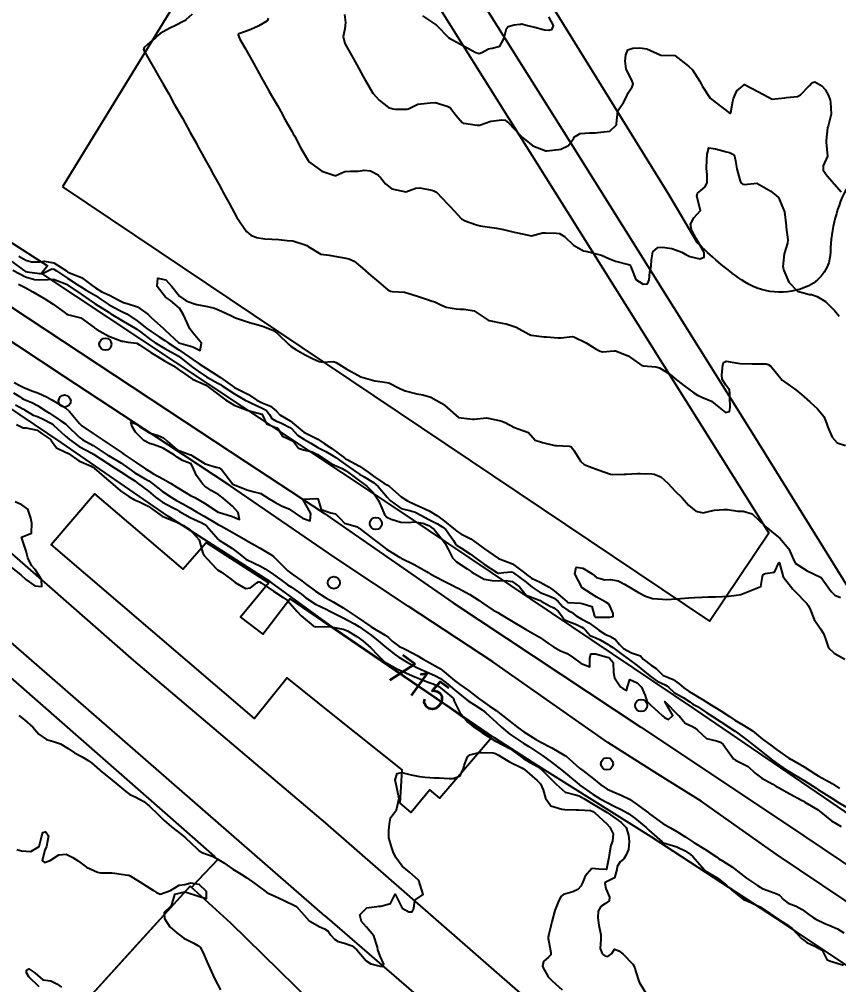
# Model space of a CAD drawing. Header units: metres. Extents: x 286371 to 293043, y 7462578 to 7466404.
# Drawn here: x 290338.4 to 290455.2, y 7463585.7 to 7463723.2 of the extents above; entities that cross this region are included whole.
import ezdxf
from ezdxf.enums import TextEntityAlignment as Align

# ---------------------------------------------------------------- set-up
doc = ezdxf.new("R2010")
doc.units = ezdxf.units.M
doc.header["$MEASUREMENT"] = 0
for name, color, linetype in [('Cemitério', 206, 'Continuous'), ('Cotas', 45, 'Continuous'), ('Curvas de Nivel 1m', 11, 'Continuous'), ('Curvas de Nivel 5m', 15, 'Continuous'), ('Divisas', 45, 'Continuous'), ('Edificações', 30, 'Continuous'), ('Linha Férrea', 20, 'Continuous'), ('Postes', 20, 'Continuous'), ('Vias primárias', 230, 'Continuous')]:
    doc.layers.add(name, color=color, linetype=linetype)
doc.styles.add('Style-STANDARD', font='STANDARD.shx')

msp = doc.modelspace()

# ---------------------------------------------------------------- linework, layer by layer
at = {"layer": 'Cemitério'}
msp.add_lwpolyline([(290252.66, 7463600.96), (290274.14, 7463624.13), (290287.31, 7463638.32), (290302.62, 7463654.84), (290307.3, 7463654.81), (290320.89, 7463643.68), (290361.84, 7463607.8), (290366.22, 7463603.97), (290366.71, 7463603.53), (290363.87, 7463600.55), (290362.96, 7463599.54), (290362.75, 7463599.73), (290354.17, 7463590.28), (290341.47, 7463576.29)], dxfattribs=at)
at = {"layer": 'Curvas de Nivel 1m', "flags": 128}
for points, elevation in [([(290363.04, 7463723.91), (290362.17, 7463723.09), (290361.98, 7463722.97), (290361.86, 7463722.92), (290360.66, 7463722.3), (290359.85, 7463721.89), (290359.34, 7463721.64), (290358.5, 7463721.14), (290358.13, 7463720.84), (290357.82, 7463720.54), (290357.07, 7463719.91), (290356.21, 7463719.18), (290356.14, 7463718.84), (290357.06, 7463717.17), (290357.76, 7463715.92), (290358.2, 7463715.15), (290358.92, 7463713.94), (290359.39, 7463713.13), (290359.71, 7463712.55), (290360.49, 7463711.11), (290361.65, 7463709.09), (290362.77, 7463707.08), (290363.6, 7463705.57), (290363.88, 7463705.06), (290364.26, 7463704.38), (290364.99, 7463703.04), (290365.55, 7463702.03), (290366.11, 7463701.03), (290366.83, 7463699.69), (290367.21, 7463699.01), (290367.49, 7463698.5), (290368.32, 7463696.99), (290369.43, 7463694.97), (290370.78, 7463692.95), (290371.4, 7463692.44), (290372.2, 7463692.12), (290373.39, 7463691.91), (290374.39, 7463691.89), (290375.39, 7463691.81), (290376.56, 7463691.69), (290377.39, 7463691.63), (290379.13, 7463691.08), (290379.38, 7463690.95), (290379.57, 7463690.82), (290381.36, 7463689.75), (290382.56, 7463689.58), (290383.35, 7463689.45), (290384.93, 7463689.16), (290385.35, 7463689.09), (290386.15, 7463688.72), (290387.33, 7463687.74), (290388.51, 7463686.69), (290389.3, 7463686.02), (290390.94, 7463684.65), (290391.28, 7463684.46), (290391.52, 7463684.4), (290393.28, 7463684.31), (290393.65, 7463684.24), (290395.27, 7463683.71), (290396.56, 7463683.26), (290397.25, 7463683.05), (290397.63, 7463682.93), (290398.46, 7463682.54), (290399.24, 7463682.21), (290400.68, 7463681.94), (290401.24, 7463681.89), (290401.82, 7463681.89), (290403.23, 7463681.68), (290405.07, 7463680.43), (290405.21, 7463680.32), (290405.36, 7463680.28), (290407.21, 7463679.91), (290407.79, 7463679.8), (290409.2, 7463679.36), (290410.99, 7463678.34), (290411.18, 7463678.23), (290411.33, 7463678.19), (290413.18, 7463677.97), (290413.52, 7463677.95), (290415.18, 7463677.84), (290415.61, 7463677.84), (290417.18, 7463678.01), (290417.44, 7463677.98), (290419.17, 7463677.13), (290420.61, 7463676.19), (290421.15, 7463675.91), (290421.49, 7463675.84), (290423.15, 7463675.95), (290423.36, 7463675.95), (290425.14, 7463675.27), (290426.78, 7463674.1), (290427.12, 7463673.9), (290427.36, 7463673.85), (290429.12, 7463673.7), (290429.63, 7463673.55), (290431.1, 7463672.65), (290431.82, 7463672.02), (290433.07, 7463671.02), (290434.53, 7463669.98), (290435.05, 7463669.64), (290435.65, 7463669.36), (290437.04, 7463668.78), (290438.09, 7463667.93), (290439.01, 7463667.17), (290439.59, 7463667.33), (290439.69, 7463667.9), (290439.64, 7463669.31), (290439.66, 7463669.91), (290439.6, 7463670.44), (290439.07, 7463671.06), (290438.57, 7463671.92), (290438.49, 7463672.53), (290438.64, 7463673.92), (290438.75, 7463674.29), (290439.13, 7463674.5), (290440.8, 7463674.2), (290441.12, 7463674.16), (290442.84, 7463674.12), (290443.12, 7463674.11), (290444.81, 7463674.12), (290445.12, 7463674.04), (290445.47, 7463673.81), (290447.08, 7463671.78), (290449.06, 7463670.42), (290449.86, 7463669.74), (290451.04, 7463668.7), (290452.13, 7463667.71), (290453.01, 7463666.61), (290453.4, 7463665.69), (290453.59, 7463665.08), (290454.23, 7463663.68), (290454.95, 7463662.89), (290456.12, 7463662.47)], 707), ([(290373.87, 7463723.32), (290373.78, 7463723), (290373.7, 7463722.92), (290372.54, 7463722.25), (290371.85, 7463721.92), (290371.16, 7463721.63), (290369.84, 7463721.13), (290369.72, 7463721.09), (290369.62, 7463720.98), (290369.82, 7463720.37), (290370.63, 7463718.96), (290371.77, 7463716.94), (290372.89, 7463714.93), (290373.72, 7463713.43), (290374.02, 7463712.91), (290374.51, 7463712.1), (290375.2, 7463710.89), (290375.67, 7463710.03), (290376.3, 7463708.87), (290377.23, 7463707.26), (290377.46, 7463706.86), (290377.62, 7463706.57), (290378.54, 7463704.84), (290379.56, 7463703.09), (290379.78, 7463702.82), (290381.54, 7463701.57), (290383.37, 7463700.92), (290383.53, 7463700.95), (290384.79, 7463701.49), (290385.54, 7463701.54), (290386.7, 7463701.55), (290387.54, 7463701.69), (290388.45, 7463701.6), (290389.53, 7463701.01), (290389.71, 7463700.86), (290389.89, 7463700.67), (290390.61, 7463699.75), (290391.5, 7463699.02), (290393.49, 7463698.6), (290394.93, 7463699.15), (290395.5, 7463699.16), (290397.21, 7463698.83), (290397.5, 7463698.77), (290397.85, 7463698.54), (290399.47, 7463696.87), (290399.81, 7463696.51), (290401.44, 7463694.78), (290401.94, 7463694.48), (290403.43, 7463693.98), (290404.08, 7463693.79), (290405.42, 7463693.56), (290406.38, 7463693.45), (290407.42, 7463693.23), (290408.9, 7463692.88), (290409.41, 7463692.78), (290411.39, 7463692.33), (290412.97, 7463692.75), (290413.4, 7463692.76), (290414.94, 7463692.74), (290415.4, 7463692.68), (290416.07, 7463692.26), (290417.38, 7463691), (290418.82, 7463690.22), (290419.36, 7463690.09), (290419.51, 7463690.06), (290421.36, 7463689.58), (290422.39, 7463689.13), (290423.34, 7463688.72), (290425.2, 7463688.26), (290425.34, 7463688.23), (290425.47, 7463688.12), (290425.52, 7463687.93), (290426.24, 7463686.11), (290427.29, 7463685.47), (290427.89, 7463685.5), (290428.15, 7463686.08), (290428.24, 7463687.16), (290428.43, 7463688.08), (290428.5, 7463688.92), (290428.69, 7463690.07), (290429.37, 7463690.69), (290430.05, 7463690.73), (290431.37, 7463690.52), (290432.8, 7463690), (290433.36, 7463689.68), (290433.96, 7463689.38), (290435.35, 7463689.08), (290436, 7463689.31), (290435.97, 7463689.96), (290435.38, 7463691.07), (290434.86, 7463691.97), (290434.2, 7463693.19), (290434.03, 7463693.99), (290434.5, 7463694.91), (290435.45, 7463695.96), (290434.96, 7463697.97), (290435.05, 7463698.41), (290435.5, 7463698.8), (290436.13, 7463699.33), (290436.42, 7463699.95), (290436.43, 7463701.05), (290436.32, 7463701.95), (290436.37, 7463703.15), (290436.41, 7463703.95), (290436.66, 7463704.88), (290437.59, 7463704.72), (290439.18, 7463704.32), (290439.58, 7463704.23), (290440.24, 7463703.89), (290440.43, 7463703.02), (290440.65, 7463701.89), (290441.09, 7463700.31), (290441.21, 7463699.88), (290441.51, 7463699.69), (290441.72, 7463699.66), (290443.51, 7463699.84), (290445.5, 7463698.7), (290446.57, 7463697.8), (290447.45, 7463695.78), (290447.66, 7463693.78), (290447.69, 7463693.52), (290447.9, 7463691.78), (290447.88, 7463691.28), (290447.36, 7463689.78), (290447.21, 7463687.91), (290447.22, 7463687.79), (290447.33, 7463687.4), (290448.06, 7463685.77), (290449.28, 7463684.45), (290451.01, 7463684), (290451.28, 7463683.98), (290452.08, 7463683.71), (290453.26, 7463683.01), (290454.58, 7463681.67), (290455.22, 7463680.89)], 706), ([(290395.88, 7463723.69), (290397.58, 7463722.55), (290397.86, 7463722.33), (290399.63, 7463720.52), (290399.83, 7463720.39), (290400.06, 7463720.28), (290401.81, 7463719.33), (290403.48, 7463718.46), (290403.79, 7463718.33), (290403.94, 7463718.3), (290404.3, 7463718.45), (290405.27, 7463718.96), (290405.8, 7463719.07), (290406.87, 7463719.35), (290407.46, 7463720.4), (290407.52, 7463720.71), (290407.85, 7463721.85), (290408.08, 7463722.17), (290408.92, 7463722.38), (290409.75, 7463722.47), (290409.86, 7463722.49), (290410.02, 7463722.53), (290410.64, 7463722.35), (290411.63, 7463722.1), (290411.85, 7463722.06), (290413.23, 7463721.69), (290413.84, 7463721.61), (290414.35, 7463721.79), (290414.54, 7463722.28), (290413.87, 7463723.52)], 704), ([(290337.34, 7463688.7), (290339.04, 7463687.44), (290339.32, 7463687.28), (290339.54, 7463687.22), (290341.32, 7463686.96), (290341.72, 7463687), (290342.58, 7463687.39), (290343.06, 7463687.64), (290343.33, 7463687.62), (290343.74, 7463687.37), (290345.3, 7463686.32), (290346.82, 7463685.32), (290347.28, 7463685.02), (290347.95, 7463684.63), (290349.26, 7463683.85), (290350.09, 7463683.27), (290351.24, 7463682.5), (290352.75, 7463681.71), (290353.23, 7463681.49), (290353.75, 7463681.22), (290355.21, 7463680.26), (290356.59, 7463679.17), (290357.19, 7463678.71), (290358.37, 7463677.95), (290359.17, 7463677.45), (290359.64, 7463677.13), (290361.15, 7463676.12), (290362.66, 7463675.08), (290363.13, 7463674.75), (290364.07, 7463674.11), (290365.11, 7463673.45), (290365.77, 7463673.03), (290367.09, 7463672.17), (290368.75, 7463670.99), (290369.07, 7463670.77), (290369.48, 7463670.57), (290371.06, 7463669.75), (290372.24, 7463668.94), (290373.03, 7463668.56), (290374.22, 7463668.1), (290375.01, 7463667.41), (290375.55, 7463666.88), (290376.45, 7463666.32), (290376.99, 7463665.98), (290378.42, 7463664.83), (290378.72, 7463664.58), (290378.97, 7463664.4), (290379.8, 7463663.97), (290380.95, 7463663.38), (290381.86, 7463662.78), (290382.93, 7463662.05), (290384.73, 7463660.74), (290384.91, 7463660.6), (290385.21, 7463660.43), (290386.9, 7463659.56), (290388.13, 7463658.69), (290388.88, 7463658.14), (290390.37, 7463657.15), (290390.86, 7463656.85), (290391.15, 7463656.64), (290392.83, 7463655.18), (290393.74, 7463654.6), (290394.82, 7463654.08), (290395.68, 7463653.71), (290396.8, 7463653.21), (290397.9, 7463652.54), (290398.78, 7463651.92), (290400.5, 7463650.5), (290400.75, 7463650.27), (290401.3, 7463649.93), (290402.74, 7463649.21), (290403.81, 7463648.45), (290404.71, 7463647.76), (290406.69, 7463646.4), (290408.68, 7463645.64), (290410.4, 7463644.35), (290410.66, 7463644.12), (290411.37, 7463643.61), (290412.64, 7463643.03), (290413.91, 7463642.3), (290414.63, 7463641.8), (290416.43, 7463640.26), (290416.52, 7463640.17), (290416.6, 7463640.13), (290418.39, 7463640.02), (290418.6, 7463640.01), (290419.98, 7463639.59), (290420.38, 7463638.2), (290420.48, 7463638.1), (290420.57, 7463638.07), (290422.44, 7463638.04), (290422.57, 7463638.03), (290423.02, 7463638.16), (290423.01, 7463638.58), (290422.6, 7463639.58), (290422.37, 7463639.93), (290421.99, 7463640.17), (290420.62, 7463640.93), (290418.63, 7463642.22), (290417.58, 7463644.24), (290417.76, 7463645.15), (290418.68, 7463645.04), (290420.02, 7463644.2), (290420.66, 7463643.71), (290421.85, 7463643.37), (290422.65, 7463643.41), (290423.74, 7463643.23), (290424.64, 7463642.75), (290425.66, 7463642.11), (290426.63, 7463641.57), (290427.64, 7463641.06), (290428.61, 7463640.73), (290430.07, 7463640.59), (290430.61, 7463640.58), (290431.98, 7463640.65), (290432.61, 7463640.71), (290433.79, 7463640.82), (290434.62, 7463640.86), (290435.66, 7463640.92), (290436.62, 7463640.94), (290437.61, 7463640.93), (290438.62, 7463640.97), (290439.45, 7463641.06), (290440.61, 7463641.18), (290441.2, 7463641.29), (290442.62, 7463641.85), (290444.07, 7463642.4), (290444.29, 7463643.83), (290444.39, 7463644.1), (290444.66, 7463644.25), (290446, 7463644.47), (290446.61, 7463645.8), (290446.66, 7463645.83), (290446.69, 7463645.82), (290446.72, 7463645.79), (290446.73, 7463645.76), (290447.23, 7463643.79), (290448.63, 7463642.03), (290448.89, 7463641.76), (290450.6, 7463639.98), (290450.78, 7463639.73), (290451.02, 7463639.3), (290451.64, 7463637.72), (290452.54, 7463636.4), (290452.98, 7463635.7), (290453.26, 7463634.96), (290453.72, 7463633.69), (290454.49, 7463632.92), (290456.04, 7463632.09)], 709), ([(290338.34, 7463689.45), (290339.35, 7463688.89), (290340.14, 7463688.63), (290341.34, 7463688.62), (290341.99, 7463688.75), (290343.34, 7463688.52), (290345.14, 7463687.35), (290345.31, 7463687.22), (290345.56, 7463687.09), (290347.3, 7463686.39), (290348.8, 7463685.29), (290349.28, 7463684.92), (290350.16, 7463684.38), (290351.26, 7463683.91), (290352.49, 7463683.24), (290353.25, 7463682.87), (290353.77, 7463682.69), (290355.24, 7463682.23), (290356.75, 7463681.17), (290357.22, 7463680.74), (290358.95, 7463679.14), (290359.19, 7463678.91), (290361.16, 7463677.1), (290363.16, 7463676.52), (290364.2, 7463676.01), (290364.36, 7463677.06), (290363.19, 7463678.48), (290362.74, 7463679.08), (290362.36, 7463679.94), (290361.82, 7463681.1), (290361.24, 7463682.06), (290359.96, 7463683.12), (290359.26, 7463683.63), (290358.08, 7463685.15), (290358.14, 7463686.31), (290359.3, 7463686.07), (290360.15, 7463685.12), (290361.26, 7463683.76), (290362.19, 7463683.09), (290363.25, 7463682.69), (290363.73, 7463682.58), (290365.24, 7463682.29), (290366.24, 7463682.03), (290367.23, 7463681.62), (290368.57, 7463680.98), (290369.02, 7463680.77), (290369.22, 7463680.69), (290369.65, 7463680.53), (290371.21, 7463680.01), (290372.46, 7463679.67), (290373.2, 7463679.44), (290374.52, 7463678.89), (290375.19, 7463678.45), (290376.82, 7463676.86), (290377.16, 7463676.57), (290377.83, 7463676.17), (290379.14, 7463675.42), (290380.27, 7463674.81), (290381.13, 7463674.44), (290381.57, 7463674.34), (290383.12, 7463674.45), (290383.54, 7463674.33), (290385.1, 7463673.37), (290386.22, 7463672.72), (290387.09, 7463672.29), (290387.72, 7463672.06), (290389.08, 7463671.7), (290390.16, 7463671.58), (290391.08, 7463671.4), (290392.65, 7463670.62), (290393.06, 7463670.4), (290393.4, 7463670.27), (290395.05, 7463669.87), (290395.92, 7463669.7), (290397.05, 7463669.37), (290398.57, 7463668.53), (290399.03, 7463668.17), (290401, 7463666.49), (290403, 7463666.25), (290403.21, 7463666.25), (290405, 7463666.43), (290407, 7463665.99), (290407.64, 7463665.75), (290408.98, 7463665.07), (290409.47, 7463664.85), (290410.97, 7463664.33), (290411.89, 7463663.26), (290412.95, 7463662.91), (290414.71, 7463662.51), (290414.95, 7463662.47), (290416.77, 7463662.42), (290416.95, 7463662.36), (290417.1, 7463662.24), (290417.45, 7463661.72), (290418.4, 7463660.22), (290418.9, 7463659.78), (290419.62, 7463659.48), (290420.89, 7463659.04), (290422.62, 7463658.42), (290422.88, 7463658.38), (290424.58, 7463658.43), (290424.88, 7463658.43), (290426.48, 7463658.5), (290426.88, 7463658.51), (290428.51, 7463658.44), (290428.88, 7463658.4), (290429.81, 7463658.05), (290430.86, 7463657.09), (290431.83, 7463656.02), (290432.83, 7463655.06), (290433.77, 7463653.99), (290434.8, 7463653.13), (290435.85, 7463652.91), (290436.8, 7463653.14), (290437.47, 7463653.27), (290438.81, 7463653.4), (290439.33, 7463653.38), (290440.8, 7463653.16), (290441.54, 7463653.14), (290442.8, 7463652.75), (290443.78, 7463651.84), (290444.77, 7463650.89), (290446.12, 7463649.8), (290446.75, 7463649.29), (290448.04, 7463647.77), (290448.69, 7463646.28), (290448.93, 7463645.76), (290450.67, 7463644.65), (290452.65, 7463643.7), (290454.07, 7463641.68), (290454.62, 7463641.18), (290455.41, 7463640.86)], 708), ([(290338.29, 7463685.45), (290339.28, 7463684.98), (290340.33, 7463684.36), (290341.26, 7463683.84), (290342.05, 7463683.39), (290343.24, 7463682.61), (290344.99, 7463681.35), (290345.22, 7463681.2), (290345.47, 7463681.09), (290347.21, 7463680.69), (290349.09, 7463679.29), (290349.19, 7463679.2), (290349.46, 7463679.01), (290351.18, 7463678.06), (290353.04, 7463677.35), (290353.17, 7463677.33), (290353.88, 7463677.21), (290355.16, 7463677.05), (290355.53, 7463676.81), (290357.14, 7463675.72), (290358.1, 7463675.15), (290359.13, 7463674.56), (290360.4, 7463673.83), (290361.11, 7463673.33), (290361.39, 7463673.1), (290363.09, 7463671.92), (290365.05, 7463671.07), (290365.07, 7463671.06), (290365.09, 7463671.04), (290367.05, 7463669.55), (290367.82, 7463669), (290369.03, 7463668.24), (290370.25, 7463667.74), (290371.01, 7463667.48), (290372.97, 7463666.96), (290373, 7463666.95), (290373.02, 7463666.94), (290373.03, 7463666.92), (290373.65, 7463665.58), (290374.98, 7463665.04), (290375.09, 7463665.01), (290375.24, 7463664.89), (290375.9, 7463663.82), (290376.95, 7463663.35), (290377.27, 7463663.18), (290377.64, 7463662.85), (290378.2, 7463662.1), (290378.93, 7463661.86), (290380.14, 7463661.59), (290380.92, 7463661.2), (290381.56, 7463660.78), (290382.9, 7463659.89), (290384.41, 7463659.22), (290384.89, 7463658.95), (290385.18, 7463658.73), (290386.87, 7463657.45), (290387.93, 7463656.69), (290388.84, 7463655.81), (290389.58, 7463654.66), (290390.21, 7463653.24), (290390.45, 7463652.65), (290390.79, 7463652.31), (290391.41, 7463652.01), (290392.78, 7463651.58), (290393.83, 7463651.54), (290394.78, 7463651.62), (290395.89, 7463651.45), (290396.77, 7463651.08), (290397.53, 7463650.54), (290398.73, 7463649.07), (290399.08, 7463648.52), (290399.51, 7463647.72), (290400.12, 7463646.5), (290400.69, 7463645.95), (290402.22, 7463644.92), (290402.67, 7463644.63), (290402.9, 7463644.46), (290404.65, 7463643.48), (290405.79, 7463643.27), (290406.65, 7463643.23), (290407.76, 7463643.27), (290408.65, 7463643.15), (290409.69, 7463642.36), (290410.62, 7463641.2), (290412.41, 7463640.51), (290412.61, 7463640.42), (290412.78, 7463640.31), (290413.96, 7463639.66), (290414.59, 7463639.36), (290415.19, 7463638.88), (290415.65, 7463638.27), (290416.03, 7463637.72), (290416.56, 7463637.46), (290417.78, 7463637.01), (290418.55, 7463636.64), (290418.81, 7463636.49), (290419.07, 7463636.22), (290419.75, 7463635.43), (290420.53, 7463635.09), (290421.17, 7463634.83), (290422.3, 7463634.17), (290422.51, 7463634.03), (290422.96, 7463633.71), (290424.49, 7463632.59), (290425.16, 7463632.12), (290426.46, 7463631.18), (290427.79, 7463630.08), (290428.44, 7463629.53), (290429.29, 7463628.92), (290430.42, 7463628.41), (290430.67, 7463628.29), (290430.97, 7463628.03), (290431.71, 7463627.32), (290432.4, 7463626.93), (290433, 7463626.61), (290433.95, 7463625.98), (290434.2, 7463625.79), (290434.38, 7463625.68), (290435.02, 7463625.32), (290436.36, 7463624.43), (290437.12, 7463623.93), (290438.34, 7463623.14), (290440.29, 7463621.88), (290440.32, 7463621.86), (290440.39, 7463621.82), (290442.3, 7463620.41), (290443.02, 7463619.84), (290444.28, 7463618.82), (290445.55, 7463617.81), (290446.26, 7463617.29), (290447.68, 7463616.33), (290448.24, 7463615.99), (290448.62, 7463615.76), (290450.22, 7463614.79), (290451.92, 7463613.71), (290452.19, 7463613.53), (290452.64, 7463613.24), (290454.17, 7463612.27), (290455.14, 7463611.66), (290456.15, 7463611.02)], 711), ([(290337.71, 7463671.46), (290338.61, 7463670.98), (290339.06, 7463670.76), (290340.19, 7463670.28), (290341.05, 7463670), (290342.39, 7463669.38), (290343.04, 7463669), (290343.88, 7463668.51), (290345.02, 7463667.84), (290345.56, 7463667.34), (290346.99, 7463665.61), (290347.33, 7463665.31), (290348.97, 7463664.2), (290350.39, 7463663.26), (290350.95, 7463662.88), (290352.08, 7463662.1), (290352.93, 7463661.52), (290353.36, 7463661.22), (290354.91, 7463660.15), (290356.42, 7463659.17), (290356.88, 7463658.88), (290357.56, 7463658.47), (290358.86, 7463657.73), (290359.96, 7463657.12), (290360.85, 7463656.58), (290362.18, 7463655.74), (290362.83, 7463655.35), (290363.41, 7463655.07), (290364.81, 7463654.3), (290366.76, 7463653.01), (290366.79, 7463653), (290366.82, 7463652.99), (290368.78, 7463652.37), (290369.79, 7463651.96), (290369.61, 7463652.97), (290368.81, 7463653.86), (290367.48, 7463655), (290366.83, 7463655.49), (290365.78, 7463656.09), (290364.85, 7463656.7), (290364.52, 7463657.05), (290363.69, 7463658.24), (290363.29, 7463659.07), (290362.9, 7463659.88), (290361.65, 7463660.35), (290360.91, 7463660.84), (290360.55, 7463661.11), (290358.93, 7463662.1), (290357.49, 7463662.61), (290356.95, 7463662.79), (290356.18, 7463663.18), (290354.97, 7463664.41), (290354.5, 7463665.2), (290354.33, 7463665.87), (290354.99, 7463665.56), (290355.53, 7463665.19), (290356.97, 7463664.31), (290358.19, 7463663.92), (290358.96, 7463663.56), (290359.51, 7463663.13), (290360.93, 7463661.89), (290362.81, 7463661.18), (290362.92, 7463661.14), (290363.01, 7463661.07), (290364.9, 7463659.87), (290366.49, 7463659.42), (290366.89, 7463659.31), (290367.27, 7463659.01), (290368.85, 7463656.98), (290370.84, 7463656.2), (290371.89, 7463655.88), (290372.84, 7463655.67), (290374.02, 7463654.91), (290374.82, 7463654.4), (290375.79, 7463653.9), (290376.8, 7463653.47), (290377.73, 7463652.85), (290378.78, 7463652.14), (290379.84, 7463651.76), (290379.96, 7463652.82), (290378.82, 7463654.83), (290380.83, 7463654.95), (290380.94, 7463654.92), (290380.99, 7463654.8), (290381.41, 7463653.4), (290382.8, 7463652.9), (290383.47, 7463652.75), (290384.14, 7463652.1), (290384.77, 7463651.43), (290386.58, 7463650.9), (290386.76, 7463650.76), (290386.83, 7463650.7), (290388.74, 7463649.27), (290389.52, 7463648.66), (290390.72, 7463647.72), (290392.5, 7463646.62), (290392.69, 7463646.53), (290392.84, 7463646.46), (290394.68, 7463645.56), (290396.42, 7463644.56), (290396.66, 7463644.41), (290396.97, 7463644.23), (290398.65, 7463643.33), (290400.26, 7463642.5), (290400.63, 7463642.33), (290400.94, 7463642.18), (290402.62, 7463641.29), (290403.93, 7463640.44), (290404.6, 7463639.97), (290405.93, 7463639.06), (290406.58, 7463638.69), (290407.11, 7463638.4), (290408.56, 7463637.55), (290410.54, 7463636.34), (290412.53, 7463635.21), (290413.82, 7463634.29), (290414.51, 7463633.81), (290415.5, 7463633.27), (290416.49, 7463632.87), (290417.37, 7463632.24), (290418.47, 7463631.46), (290419.68, 7463630.99), (290419.7, 7463632.21), (290419.84, 7463632.85), (290420.49, 7463632.84), (290422.35, 7463632.31), (290422.48, 7463632.21), (290422.53, 7463632.16), (290423.02, 7463631.61), (290423.06, 7463630.16), (290423.19, 7463629.39), (290424.06, 7463628.14), (290424.41, 7463627.87), (290424.92, 7463627.61), (290425.05, 7463628.12), (290425.39, 7463629.16), (290426.42, 7463628.68), (290427.05, 7463628.09), (290427.6, 7463626.88), (290427.83, 7463626.08), (290428.38, 7463625.53), (290429.98, 7463624.05), (290430.35, 7463623.76), (290430.92, 7463623.46), (290431.53, 7463624.03), (290430.38, 7463626.04), (290432.35, 7463624.06), (290432.38, 7463624.04), (290432.44, 7463624.01), (290433.29, 7463622.95), (290434.33, 7463622.48), (290434.64, 7463622.29), (290435.05, 7463621.97), (290435.7, 7463621.35), (290436.31, 7463620.79), (290437.76, 7463620.46), (290438.3, 7463620.24), (290438.71, 7463619.91), (290439.94, 7463618.22), (290440.18, 7463617.89), (290440.23, 7463617.85), (290440.26, 7463617.83), (290440.45, 7463617.7), (290442.25, 7463616.77), (290443.25, 7463615.84), (290444.22, 7463615.14), (290445.76, 7463614.25), (290446.21, 7463614), (290446.58, 7463613.79), (290448.19, 7463612.91), (290449.95, 7463611.95), (290450.17, 7463611.83), (290450.33, 7463611.73), (290452.15, 7463610.64), (290453.37, 7463609.69), (290454.12, 7463609.07), (290455.52, 7463608.25)], 712), ([(290337.59, 7463670), (290338.45, 7463669.45), (290338.81, 7463669.21), (290339.04, 7463669.1), (290340.21, 7463668.6), (290341.03, 7463668.17), (290342.24, 7463667.39), (290342.72, 7463667.09), (290343.01, 7463666.92), (290344.34, 7463666.01), (290344.99, 7463665.56), (290345.24, 7463665.34), (290346.96, 7463663.69), (290347.49, 7463663.31), (290348.94, 7463662.47), (290350.78, 7463661.26), (290350.92, 7463661.16), (290351.12, 7463661.06), (290352.91, 7463660.02), (290354.04, 7463659.21), (290354.88, 7463658.6), (290356.26, 7463657.78), (290356.86, 7463657.45), (290357.28, 7463657.16), (290358.84, 7463655.96), (290360.08, 7463655.12), (290360.82, 7463654.68), (290361.73, 7463654.17), (290362.8, 7463653.58), (290363.69, 7463653.06), (290364.78, 7463652.42), (290366.26, 7463651.53), (290366.77, 7463651.25), (290367.23, 7463651.01), (290368.75, 7463650.13), (290370.65, 7463649.05), (290370.73, 7463648.99), (290370.8, 7463648.95), (290372.72, 7463647.88), (290374.39, 7463646.9), (290374.7, 7463646.65), (290376.42, 7463644.87), (290376.67, 7463644.64), (290377.45, 7463644.07), (290378.65, 7463643.2), (290379.15, 7463642.83), (290380.63, 7463641.73), (290382.1, 7463640.78), (290382.6, 7463640.52), (290383.13, 7463640.23), (290384.58, 7463639.36), (290385.55, 7463638.73), (290386.56, 7463638.06), (290388.5, 7463636.73), (290388.54, 7463636.7), (290388.57, 7463636.68), (290390.53, 7463635.5), (290391.04, 7463635.17), (290391.56, 7463634.64), (290392.5, 7463633.92), (290393.4, 7463633.51), (290394.49, 7463632.93), (290395.08, 7463632.58), (290395.98, 7463632.07), (290396.47, 7463631.8), (290398.11, 7463630.87), (290398.46, 7463630.67), (290398.65, 7463630.52), (290400.43, 7463629.03), (290401.18, 7463628.48), (290402.41, 7463627.62), (290403.95, 7463626.44), (290404.39, 7463626.11), (290405.39, 7463625.4), (290406.37, 7463624.74), (290406.85, 7463624.4), (290408.34, 7463623.21), (290409.42, 7463622.36), (290410.31, 7463621.71), (290411.94, 7463620.68), (290412.3, 7463620.48), (290412.62, 7463620.31), (290414.28, 7463619.44), (290416.16, 7463618.36), (290416.26, 7463618.3), (290416.32, 7463618.25), (290418.24, 7463616.57), (290418.68, 7463616.22), (290420.22, 7463615.03), (290421.27, 7463614.18), (290422.19, 7463613.54), (290423.27, 7463613.07), (290424.18, 7463612.71), (290425.34, 7463612.12), (290426.17, 7463611.57), (290428.04, 7463610.18), (290428.14, 7463610.1), (290428.18, 7463610.07), (290430.12, 7463608.68), (290431.21, 7463608.03), (290432.11, 7463607.52), (290433.38, 7463606.71), (290434.09, 7463606.24), (290434.51, 7463605.98), (290436.07, 7463605.01), (290437.73, 7463603.93), (290438.04, 7463603.71), (290438.6, 7463603.35), (290440.02, 7463602.44), (290440.75, 7463601.88), (290442, 7463600.91), (290443.59, 7463599.84), (290443.98, 7463599.62), (290444.41, 7463599.39), (290445.97, 7463598.79), (290446.67, 7463598.49), (290447.32, 7463597.78), (290447.95, 7463597.31), (290449.07, 7463596.88), (290449.93, 7463596.44), (290450.9, 7463595.72), (290451.5, 7463595.3), (290451.91, 7463595.05), (290453.16, 7463594.43), (290453.9, 7463594.13), (290454.96, 7463593.66), (290455.89, 7463593.1)], 713), ([(290337.87, 7463668.3), (290339.02, 7463667.67), (290339.17, 7463667.59), (290339.42, 7463667.44), (290340.41, 7463666.82), (290341, 7463666.6), (290341.84, 7463666.24), (290342.99, 7463665.61), (290343.32, 7463665.37), (290344.96, 7463663.89), (290345.59, 7463663.33), (290346.94, 7463662.36), (290348.85, 7463661.36), (290348.92, 7463661.32), (290348.98, 7463661.28), (290350.91, 7463660.02), (290352.12, 7463659.24), (290352.88, 7463658.73), (290354.14, 7463657.94), (290354.86, 7463657.46), (290355.23, 7463657.19), (290356.84, 7463655.97), (290357.85, 7463655.15), (290358.81, 7463654.44), (290360.27, 7463653.64), (290360.8, 7463653.36), (290361.26, 7463653.1), (290362.78, 7463652.26), (290364.31, 7463651.52), (290364.77, 7463651.28), (290365.07, 7463651.04), (290366.74, 7463649.16), (290366.89, 7463649.01), (290368.72, 7463647.85), (290369.88, 7463646.97), (290370.69, 7463646.31), (290371.87, 7463645.75), (290372.68, 7463645.38), (290373.47, 7463644.91), (290374.66, 7463644.14), (290376.34, 7463642.87), (290376.64, 7463642.66), (290377.19, 7463642.3), (290378.62, 7463641.3), (290379.25, 7463640.82), (290380.6, 7463639.91), (290382.24, 7463639.12), (290382.58, 7463638.97), (290382.97, 7463638.77), (290384.56, 7463637.96), (290386.17, 7463637.1), (290386.55, 7463636.88), (290386.79, 7463636.71), (290388.53, 7463635.49), (290389.56, 7463634.67), (290390.5, 7463633.86), (290392.07, 7463632.63), (290392.48, 7463632.35), (290393.57, 7463631.7), (290394.46, 7463631.21), (290394.87, 7463631), (290395.77, 7463630.57), (290396.25, 7463630.36), (290396.45, 7463630.27), (290397.63, 7463629.73), (290398.44, 7463629.3), (290399.46, 7463628.51), (290400.41, 7463627.7), (290401.94, 7463626.47), (290402.39, 7463626.12), (290403.26, 7463625.57), (290404.37, 7463624.84), (290404.89, 7463624.43), (290406.34, 7463623.08), (290407.1, 7463622.39), (290408.31, 7463621.4), (290409.85, 7463620.35), (290410.29, 7463620.08), (290411.01, 7463619.61), (290412.27, 7463618.78), (290413, 7463618.3), (290414.25, 7463617.4), (290415.71, 7463616.26), (290416.23, 7463615.84), (290418.16, 7463614.23), (290418.2, 7463614.2), (290418.28, 7463614.15), (290420.18, 7463612.78), (290421.15, 7463612.18), (290422.17, 7463611.64), (290423.18, 7463611.13), (290424.15, 7463610.64), (290425.12, 7463610.12), (290426.13, 7463609.43), (290427.72, 7463608.08), (290428.11, 7463607.71), (290429.98, 7463606.05), (290430.08, 7463605.97), (290430.21, 7463605.91), (290432.07, 7463605.35), (290433.28, 7463604.78), (290434.06, 7463604.26), (290434.38, 7463603.98), (290436.02, 7463602.07), (290436.14, 7463601.95), (290438, 7463600.83), (290439.15, 7463599.91), (290439.97, 7463599.11), (290441.58, 7463597.87), (290441.95, 7463597.7), (290442.22, 7463597.59), (290443.94, 7463596.79), (290445.45, 7463595.81), (290445.92, 7463595.48), (290446.83, 7463594.87), (290447.9, 7463594.19), (290448.15, 7463594.02), (290448.46, 7463593.77), (290449.87, 7463592.3), (290450.17, 7463592.04), (290450.62, 7463591.73), (290451.86, 7463591.18), (290452.78, 7463590.63), (290453.27, 7463589.69), (290453.46, 7463589.31), (290453.83, 7463589.11), (290454.93, 7463588.77), (290455.82, 7463588.48)], 714), ([(290338.35, 7463624.07), (290339.19, 7463623.43), (290340.33, 7463622.37), (290341.22, 7463621.4), (290342.3, 7463620.62), (290343.31, 7463620.36), (290344.29, 7463620.02), (290345.41, 7463619.34), (290346.27, 7463618.75), (290347.4, 7463618.17), (290348.25, 7463617.64), (290348.7, 7463617.29), (290350.22, 7463615.97), (290351.13, 7463615.25), (290352.2, 7463614.39), (290353.58, 7463613.21), (290354.18, 7463612.8), (290354.92, 7463612.45), (290356.16, 7463611.81), (290356.99, 7463611.16), (290358.14, 7463609.99), (290359.02, 7463609.13), (290360.11, 7463608.19), (290361.53, 7463607.09), (290362.09, 7463606.64), (290363.74, 7463605.06), (290364.06, 7463604.76), (290364.59, 7463604.51), (290366.05, 7463603.97), (290367.66, 7463603), (290368.03, 7463602.73), (290368.85, 7463602.15), (290370.01, 7463601.47), (290370.83, 7463600.95), (290371.98, 7463600.15), (290373.64, 7463598.91), (290373.96, 7463598.71), (290374.32, 7463598.54), (290375.95, 7463597.79), (290377.93, 7463596.84), (290379.74, 7463594.82), (290379.9, 7463594.7), (290381.12, 7463594.02), (290381.89, 7463593.65), (290382.43, 7463593.32), (290382.82, 7463592.77), (290383.31, 7463592.2), (290383.86, 7463591.88), (290384.75, 7463591.63), (290385.85, 7463591.25), (290386.5, 7463590.7), (290387.82, 7463589.1), (290388.49, 7463588.67), (290389.81, 7463588.35), (290390.15, 7463588.3), (290390.37, 7463588.65), (290389.83, 7463589.76), (290389.52, 7463590.66), (290389.45, 7463591.06), (290388.95, 7463592.67), (290387.89, 7463593.89), (290387.16, 7463594.7), (290386.95, 7463595.67), (290387.93, 7463596.68), (290389.68, 7463596.92), (290389.94, 7463596.91), (290391.32, 7463597.26), (290391.96, 7463598.62), (290392.95, 7463596.61), (290393.93, 7463596.08), (290394.4, 7463596.11), (290394.63, 7463596.58), (290394.79, 7463597.75), (290395.96, 7463598.56), (290395.33, 7463600.57), (290394.01, 7463601.73), (290392.96, 7463602.61), (290392.04, 7463603.81), (290391.7, 7463604.63), (290391.49, 7463605.2), (290391.06, 7463606.64), (290391.05, 7463607.69), (290391.17, 7463608.64), (290391.31, 7463609.46), (290392.14, 7463610.62), (290392.52, 7463612.27), (290392.45, 7463612.62), (290392.2, 7463613.79), (290392.02, 7463614.63), (290391.97, 7463614.88), (290392.23, 7463615.79), (290392.91, 7463615.94), (290394.23, 7463615.59), (290395.44, 7463615.36), (290396.22, 7463615.29), (290397.57, 7463615.19), (290398.22, 7463615.16), (290399.67, 7463615.06), (290400.21, 7463615.06), (290401.25, 7463615.46), (290401.71, 7463616.48), (290401.8, 7463616.93), (290402.26, 7463618.16), (290402.6, 7463618.47), (290403.95, 7463618.76), (290404.27, 7463618.78), (290405.95, 7463618.73), (290406.27, 7463618.63), (290406.7, 7463618.4), (290408.25, 7463617.43), (290409.99, 7463616.6), (290410.24, 7463616.44), (290410.37, 7463616.34), (290412.21, 7463614.8), (290412.65, 7463614.31), (290413.03, 7463613.46), (290413.38, 7463612.3), (290414.16, 7463611.18), (290415.72, 7463610.69), (290416.15, 7463610.65), (290417.77, 7463610.61), (290418.15, 7463610.63), (290419.81, 7463610.53), (290420.15, 7463610.39), (290420.43, 7463610.19), (290422.12, 7463608.61), (290422.54, 7463608.16), (290423.04, 7463607.21), (290422.92, 7463606.15), (290422.68, 7463605.55), (290422.45, 7463604.16), (290422.4, 7463603.81), (290422.07, 7463602.16), (290422.06, 7463602.13), (290422.02, 7463602.11), (290420.98, 7463602.18), (290420.03, 7463602.28), (290419.97, 7463602.25), (290419.92, 7463602.2), (290419.03, 7463601.19), (290418.65, 7463600.21), (290418.44, 7463599.77), (290417.98, 7463599.26), (290417.26, 7463598.95), (290415.97, 7463598.58), (290415.55, 7463598.26), (290415.17, 7463597.49), (290414.72, 7463596.28), (290414.29, 7463594.67), (290414.21, 7463594.29), (290414.15, 7463594.04), (290413.88, 7463592.89), (290413.75, 7463592.42), (290413.75, 7463592.3), (290413.86, 7463591.83), (290414.16, 7463590.29), (290414.14, 7463589.98), (290413.82, 7463589.62), (290413.11, 7463589.01), (290412.95, 7463588.31), (290413.78, 7463586.85), (290414.32, 7463586.29), (290415.76, 7463585)], 716), ([(290338.06, 7463604.99), (290338.74, 7463604.76), (290340.05, 7463604.7), (290341.27, 7463605.4), (290341.62, 7463606.93), (290341.77, 7463607.39), (290342.1, 7463607.49), (290342.27, 7463607.38), (290342.57, 7463606.9), (290342.32, 7463605.38), (290342.06, 7463604.86), (290341.7, 7463603.4), (290342.03, 7463603.11), (290342.84, 7463603.38), (290344.05, 7463604.22), (290345.1, 7463604.29), (290346.04, 7463603.85), (290346.85, 7463603.31), (290348.02, 7463602.46), (290349.56, 7463601.72), (290350.01, 7463601.66), (290351.59, 7463601.66), (290352.01, 7463601.61), (290353.88, 7463601.33), (290354.01, 7463601.3), (290354.2, 7463601.2), (290355.99, 7463600.12), (290357.52, 7463599.15), (290357.97, 7463598.85), (290358.51, 7463598.59), (290359.97, 7463599.11), (290361.2, 7463599.88), (290361.99, 7463600), (290362.85, 7463600.21), (290363.99, 7463600.03), (290365.05, 7463599.04), (290365.04, 7463597.95), (290363.96, 7463598.28), (290362.21, 7463598.84), (290361.97, 7463598.87), (290360.53, 7463598.55), (290360.11, 7463597.11), (290360.08, 7463596.97), (290359.94, 7463596.79), (290359.07, 7463595.99), (290359.09, 7463595.13), (290359.89, 7463593.98), (290360.88, 7463593.1), (290361.86, 7463592.33), (290363.31, 7463591.61), (290363.85, 7463591.32), (290364.17, 7463591.05), (290364.63, 7463590.25), (290365.15, 7463589.03), (290365.79, 7463587.55), (290366.03, 7463587.02), (290366.28, 7463586.52), (290367.11, 7463585)], 717), ([(290341.25, 7463585.4), (290339.79, 7463586.85), (290339.45, 7463587.43), (290339.46, 7463587.77), (290339.8, 7463588), (290340.66, 7463587.41), (290341.78, 7463586.43), (290342.9, 7463586.25), (290343.77, 7463585.84), (290344.43, 7463585.35)], 718)]:
    msp.add_lwpolyline(points, dxfattribs=dict(at, elevation=elevation))
at = {"layer": 'Curvas de Nivel 5m', "flags": 128}
for points, elevation in [([(290384.74, 7463723.88), (290384.91, 7463722.74), (290384.78, 7463721.82), (290384.55, 7463720.74), (290384.82, 7463719.74), (290385.38, 7463718.73), (290385.79, 7463717.97), (290386.49, 7463716.71), (290387.42, 7463715.03), (290387.6, 7463714.7), (290387.74, 7463714.45), (290388.81, 7463712.68), (290389.69, 7463711.64), (290391.03, 7463710.64), (290391.67, 7463710.41), (290391.91, 7463710.39), (290393.67, 7463710.38), (290393.87, 7463710.41), (290394.24, 7463710.6), (290395.18, 7463711.08), (290395.68, 7463711.16), (290396.94, 7463711.3), (290397.69, 7463711.33), (290399.39, 7463710.81), (290399.68, 7463710.68), (290399.86, 7463710.51), (290400.66, 7463709.5), (290401.5, 7463708.49), (290401.64, 7463708.39), (290401.75, 7463708.38), (290403.64, 7463708.1), (290403.98, 7463708.11), (290404.92, 7463708.44), (290405.45, 7463708.62), (290405.65, 7463708.66), (290407.18, 7463708.88), (290407.65, 7463708.81), (290408.16, 7463708.39), (290409.62, 7463706.82), (290410.09, 7463706.36), (290411.6, 7463705.14), (290413.45, 7463704.45), (290413.59, 7463704.44), (290415.23, 7463704.64), (290415.59, 7463704.7), (290416.66, 7463705.2), (290417.4, 7463706.25), (290417.48, 7463706.38), (290417.62, 7463706.5), (290418.32, 7463706.93), (290419.63, 7463707), (290420.44, 7463707.02), (290421.63, 7463707.14), (290422.53, 7463707.26), (290423.5, 7463708.15), (290423.52, 7463708.27), (290423.67, 7463710.14), (290424.51, 7463711.32), (290424.91, 7463712.13), (290425.14, 7463712.7), (290425.73, 7463713.56), (290425.86, 7463713.98), (290425.84, 7463714.11), (290425.74, 7463714.36), (290424.86, 7463716.13), (290424.71, 7463717.2), (290424.81, 7463718.13), (290425.11, 7463718.82), (290425.81, 7463719.05), (290426.8, 7463719.11), (290427.81, 7463718.96), (290429.79, 7463718.05), (290431.79, 7463718.02), (290433.77, 7463716.51), (290434.31, 7463715.99), (290435.31, 7463714.4), (290435.54, 7463713.97), (290435.73, 7463713.59), (290436.86, 7463711.95), (290437.69, 7463711.28), (290439.52, 7463709.91), (290439.67, 7463709.82), (290439.74, 7463709.83), (290439.78, 7463709.9), (290440.08, 7463711.52), (290440.16, 7463711.9), (290440.63, 7463712.98), (290441.73, 7463713.87), (290443.72, 7463712.84), (290445.69, 7463711.81), (290447.49, 7463712), (290447.7, 7463712.02), (290449.26, 7463712.2), (290449.7, 7463712.41), (290451, 7463713.73), (290451.32, 7463714.13), (290451.73, 7463714.25), (290452.74, 7463713.7), (290453.21, 7463713.19), (290453.7, 7463712.34), (290453.92, 7463711.68), (290453.99, 7463711.38), (290454.09, 7463709.68), (290453.64, 7463707.96), (290453.56, 7463707.7), (290453.38, 7463705.93), (290453.38, 7463705.7), (290453.57, 7463703.69), (290452.96, 7463702.3), (290452.94, 7463701.7), (290453.53, 7463700.88), (290454.53, 7463699.68), (290455.5, 7463698.62)], 705), ([(290337.5, 7463687.46), (290339.31, 7463686.49), (290340.57, 7463686.15), (290341.3, 7463686.09), (290342.53, 7463686.15), (290343.3, 7463686.16), (290345.16, 7463685.47), (290345.28, 7463685.4), (290345.36, 7463685.34), (290347.26, 7463684.02), (290348.33, 7463683.3), (290349.24, 7463682.68), (290350.83, 7463681.66), (290351.23, 7463681.41), (290351.47, 7463681.25), (290353.21, 7463680.19), (290354.94, 7463679.2), (290355.19, 7463679.05), (290355.68, 7463678.69), (290357.17, 7463677.55), (290357.74, 7463677.16), (290359.15, 7463676.28), (290360.94, 7463675.3), (290361.14, 7463675.19), (290361.26, 7463675.1), (290363.11, 7463673.65), (290363.91, 7463673.06), (290365.09, 7463672.29), (290366.73, 7463671.37), (290367.08, 7463671.17), (290367.31, 7463671.01), (290369.06, 7463669.85), (290370.62, 7463668.96), (290371.04, 7463668.76), (290371.42, 7463668.57), (290373.02, 7463667.81), (290373.6, 7463667.5), (290374.07, 7463666.9), (290374.42, 7463666.32), (290374.99, 7463666.01), (290375.78, 7463665.68), (290376.98, 7463665.07), (290377.25, 7463664.85), (290378.07, 7463663.96), (290378.95, 7463663.39), (290379.97, 7463662.81), (290380.94, 7463662.23), (290382.08, 7463661.62), (290382.92, 7463661.15), (290383.5, 7463660.76), (290384.9, 7463659.79), (290386.46, 7463658.71), (290386.88, 7463658.43), (290387.54, 7463658.03), (290388.86, 7463657.23), (290389.54, 7463656.66), (290390.83, 7463655.12), (290391.26, 7463654.64), (290392.81, 7463653.52), (290394.22, 7463653.18), (290394.8, 7463653), (290395.62, 7463652.57), (290396.78, 7463651.95), (290397.99, 7463651.32), (290398.76, 7463650.88), (290399.17, 7463650.52), (290400.26, 7463648.97), (290400.56, 7463648.5), (290400.72, 7463648.3), (290401.3, 7463647.9), (290402.7, 7463647.01), (290403.46, 7463646.45), (290404.68, 7463645.54), (290406.45, 7463644.41), (290406.66, 7463644.33), (290406.74, 7463644.33), (290407.45, 7463644.39), (290408.54, 7463644.5), (290408.67, 7463644.47), (290408.81, 7463644.37), (290410.64, 7463643.01), (290411.5, 7463642.33), (290412.62, 7463641.58), (290413.84, 7463641.07), (290414.61, 7463640.75), (290415.19, 7463640.28), (290415.87, 7463639.54), (290416.59, 7463639), (290417.07, 7463638.74), (290417.77, 7463638.24), (290418.57, 7463637.76), (290419.57, 7463637.22), (290420.55, 7463636.52), (290420.73, 7463636.38), (290420.99, 7463636.19), (290421.95, 7463635.59), (290422.53, 7463635.34), (290423.3, 7463634.93), (290423.93, 7463634.14), (290424.51, 7463633.6), (290425.63, 7463632.98), (290426.49, 7463632.7), (290426.91, 7463632.52), (290427.32, 7463632.09), (290428.46, 7463631.18), (290429.16, 7463630.76), (290429.86, 7463630.05), (290430.16, 7463629.76), (290430.44, 7463629.64), (290431.56, 7463629.15), (290432.42, 7463628.55), (290433.11, 7463627.99), (290433.87, 7463627.45), (290434.4, 7463627.12), (290436.36, 7463625.94), (290436.38, 7463625.93), (290436.43, 7463625.9), (290438.37, 7463624.7), (290439.59, 7463623.9), (290440.35, 7463623.4), (290441.48, 7463622.72), (290442.33, 7463622.22), (290442.85, 7463621.85), (290444.31, 7463620.69), (290445.46, 7463619.81), (290446.29, 7463619.19), (290448.05, 7463617.98), (290448.27, 7463617.85), (290448.42, 7463617.76), (290450.25, 7463616.74), (290451.84, 7463615.71), (290452.23, 7463615.46), (290452.76, 7463615.16), (290454.21, 7463614.38), (290455.26, 7463613.66)], 710), ([(290338.01, 7463665.46), (290338.98, 7463665.02), (290339.42, 7463664.99), (290340.97, 7463664.69), (290341.7, 7463664.14), (290342.8, 7463663.38), (290342.9, 7463663.32), (290342.95, 7463663.2), (290343.73, 7463662.16), (290344.93, 7463661.58), (290345.43, 7463661.34), (290346.91, 7463660.32), (290348.65, 7463659.54), (290348.9, 7463659.41), (290349.09, 7463659.28), (290350.87, 7463657.74), (290351.41, 7463657.25), (290352.84, 7463656.06), (290354.05, 7463655.21), (290354.82, 7463654.74), (290355.53, 7463654.47), (290356.8, 7463653.84), (290357.77, 7463653.15), (290358.78, 7463652.45), (290359.93, 7463651.97), (290360.77, 7463651.62), (290361.83, 7463651.09), (290362.76, 7463650.48), (290364.05, 7463649.05), (290364.58, 7463647.17), (290364.61, 7463647.05), (290364.7, 7463646.86), (290366.42, 7463645.02), (290366.67, 7463644.81), (290367.23, 7463644.44), (290368.65, 7463643.4), (290369.16, 7463642.98), (290370.63, 7463642.12), (290371.34, 7463642.23), (290372.28, 7463642.93), (290372.5, 7463643.08), (290372.65, 7463643.06), (290372.89, 7463642.92), (290374.63, 7463641.73), (290376, 7463640.87), (290376.61, 7463640.41), (290378.01, 7463638.84), (290378.56, 7463638.22), (290380.31, 7463636.81), (290380.54, 7463636.7), (290380.66, 7463636.69), (290382.54, 7463636.73), (290382.59, 7463636.72), (290384.54, 7463636.36), (290385.19, 7463636.08), (290386.52, 7463635.29), (290387.37, 7463634.7), (290388.5, 7463633.69), (290389.44, 7463632.67), (290390.47, 7463631.71), (290392.3, 7463630.63), (290392.45, 7463630.57), (290392.54, 7463630.54), (290394.44, 7463629.71), (290395.23, 7463629.37), (290396.43, 7463628.89), (290396.66, 7463628.8), (290397.36, 7463628.55), (290398.1, 7463628.21), (290398.42, 7463627.99), (290400.23, 7463626.5), (290400.3, 7463626.4), (290400.39, 7463626.11), (290401.2, 7463624.48), (290402.34, 7463623.1), (290403.12, 7463622.45), (290404.32, 7463621.65), (290406.26, 7463620.4), (290406.29, 7463620.39), (290406.32, 7463620.37), (290408.28, 7463619.33), (290409.67, 7463618.35), (290410.26, 7463617.93), (290411.22, 7463617.36), (290412.24, 7463616.77), (290412.84, 7463616.31), (290414.21, 7463614.99), (290414.88, 7463614.27), (290416.19, 7463613.12), (290417.65, 7463612.77), (290418.18, 7463612.6), (290418.83, 7463612.21), (290420.16, 7463611.4), (290421.95, 7463610.36), (290422.15, 7463610.26), (290422.3, 7463610.16), (290424.13, 7463608.87), (290424.86, 7463608.12), (290425.19, 7463607.03), (290425.29, 7463606.12), (290425.21, 7463604.98), (290424.85, 7463604.12), (290424.53, 7463603.64), (290424.04, 7463603.19), (290423.61, 7463602.56), (290423.54, 7463602.14), (290423.22, 7463600.93), (290422, 7463600.3), (290421.89, 7463600.27), (290421.83, 7463600.17), (290421.98, 7463599.43), (290422.48, 7463598.16), (290422.45, 7463597.66), (290421.95, 7463597.3), (290421.28, 7463596.83), (290420.9, 7463596.18), (290420.85, 7463595.25), (290421, 7463594.18), (290421.25, 7463592.8), (290421.25, 7463592.17), (290421.17, 7463590.85), (290421.45, 7463590.17), (290421.63, 7463589.97), (290421.83, 7463589.84), (290422.26, 7463589.72), (290422.81, 7463590.15), (290423.22, 7463590.77), (290423.84, 7463590.52), (290424.38, 7463590.13), (290425.81, 7463588.65), (290426.1, 7463588.1), (290426.21, 7463587.69), (290426.75, 7463586.09), (290427.75, 7463584.39)], 715), ([(290336.91, 7463645.47), (290338.65, 7463644.09), (290339.35, 7463643.43), (290340.63, 7463642.5), (290341.63, 7463642.4), (290341.6, 7463643.4), (290340.67, 7463644.82), (290340.17, 7463645.42), (290339.63, 7463646.49), (290339.39, 7463647.43), (290338.74, 7463649.44), (290340.16, 7463650.01), (290340.2, 7463651.42), (290340.06, 7463652.15), (290339.62, 7463653.43), (290338.81, 7463654.05), (290337.82, 7463654.46)], 715)]:
    msp.add_lwpolyline(points, dxfattribs=dict(at, elevation=elevation))
at = {"layer": 'Divisas'}
for points in [[(290304.74, 7463712.34), (290342.46, 7463688.05), (290341.58, 7463686.97), (290393.79, 7463652.38), (290434.61, 7463624.97), (290455.98, 7463610.37), (290474.16, 7463598.15), (290477.29, 7463601.46)], [(290457.61, 7463587.61), (290447.31, 7463594.5), (290428.43, 7463606.79), (290411.63, 7463617.29), (290406.14, 7463620.88), (290382.67, 7463636.91), (290374.25, 7463643.03), (290359.7, 7463652.39), (290344.39, 7463662.93), (290325.04, 7463675.94), (290316.74, 7463681.77), (290296.5, 7463694.82), (290281.7, 7463705.2), (290279.15, 7463701.29)]]:
    msp.add_lwpolyline(points, dxfattribs=at)
at = {"layer": 'Edificações'}
for points in [[(290344.57, 7463699.34), (290436.76, 7463637.49), (290445.18, 7463650.04), (290394.61, 7463730.7), (290381.9, 7463736.47), (290367.56, 7463736.8), (290344.57, 7463699.34)], [(290405.71, 7463620.89), (290398.32, 7463612.27), (290396.91, 7463613.44), (290394.25, 7463610.24), (290392.67, 7463611.55), (290392.95, 7463616.3), (290383.14, 7463624.13), (290376.56, 7463629.4), (290371.93, 7463623.6), (290342.96, 7463648.39), (290349.16, 7463655.63), (290361.7, 7463644.89), (290365.03, 7463648.67), (290373.97, 7463642.93), (290369.92, 7463638.04), (290373.13, 7463635.64), (290376.95, 7463640.68), (290383.4, 7463636.24), (290399.68, 7463625.19), (290405.71, 7463620.89)]]:
    msp.add_lwpolyline(points, close=True, dxfattribs=at)
msp.add_lwpolyline([(290421.02, 7463503.44), (290402.82, 7463519.7), (290382.19, 7463539.13), (290367.6, 7463552.87), (290364.24, 7463556.06), (290366.96, 7463558.92), (290362.13, 7463563.51), (290358.84, 7463560.06), (290351.02, 7463567.53), (290345.41, 7463572.67), (290341.47, 7463576.29), (290362.75, 7463599.73), (290368.53, 7463594.52), (290384.63, 7463578.75), (290389.95, 7463573.54), (290391.59, 7463575.21), (290392.02, 7463574.96), (290412.51, 7463556.78), (290445.34, 7463527.33), (290438.6, 7463519.8), (290445.61, 7463513.35), (290452.24, 7463520.53), (290464.66, 7463509.68)], dxfattribs=at)
at = {"layer": 'Linha Férrea'}
for points in [[(290095.27, 7463992.08), (290101.76, 7463957.79), (290107.2, 7463937.74), (290117.66, 7463908.65), (290128.97, 7463883.58), (290144.49, 7463855.69), (290161.13, 7463830.8), (290184.09, 7463799.5), (290201, 7463781.18), (290219.62, 7463763.53), (290234.31, 7463751.68), (290247.38, 7463742.54), (290260.58, 7463733.07), (290306.04, 7463702.71), (290327.19, 7463688.81), (290347.08, 7463675.72), (290361.89, 7463665.97), (290370.68, 7463660.18), (290381.9, 7463652.79), (290383.2, 7463651.89), (290400.24, 7463640.08), (290426.96, 7463622.38), (290447.57, 7463608.66), (290489.8, 7463580.29)], [(290472.55, 7463586.63), (290446.26, 7463604.3), (290435.57, 7463611.84), (290429.37, 7463615.7), (290422.27, 7463620.19), (290414.96, 7463625.31), (290405.86, 7463631.69), (290393.84, 7463639.63), (290384.1, 7463646.09), (290382.47, 7463647.17), (290368.44, 7463656.78), (290359.65, 7463662.57), (290344.84, 7463672.32), (290324.95, 7463685.41), (290303.79, 7463699.31), (290258.26, 7463729.72)]]:
    msp.add_lwpolyline(points, dxfattribs=at)
at = {"layer": 'Postes'}
for centre in [(290350.69, 7463676.92), (290344.88, 7463668.82), (290389.22, 7463651.39), (290383.22, 7463642.96), (290427.02, 7463625.46), (290422.14, 7463617.17)]:
    msp.add_circle(centre, 0.866, dxfattribs=at)
at = {"layer": 'Vias primárias'}
for points in [[(290461.57, 7463634.12), (290442.85, 7463664.25), (290416.78, 7463705.89), (290401.63, 7463730.06, 0.183), (290381.9, 7463738.77, 0.111692), (290351.17, 7463738.28, 0.169972), (290329.07, 7463727.16, -0.060902), (290320.6, 7463720.45, -0.249658), (290295.78, 7463720.54, -0.07622), (290280.82, 7463733.14), (290228.45, 7463779.63), (290212.1, 7463793.97, -0.160399), (290154.21, 7463892.26), (290152.68, 7463908.58, 0.198143), (290146.12, 7463921.06, 0.252984), (290125.88, 7463922.89, 0.252984)], [(290381.97, 7463595.54), (290326.13, 7463644.13), (290298.96, 7463667.48), (290281.97, 7463681.03), (290278.11, 7463683.89, 0.136918), (290254.37, 7463692.99), (290242.73, 7463695.11, 0.100772), (290213.6, 7463694.51, 0.098462), (290204.9, 7463690.64, 0.051437), (290197.7, 7463684.37), (290156.64, 7463639.01), (290149.17, 7463630.77, -0.344531), (290123.02, 7463628.14, -0.073494), (290115.79, 7463633.11, -3.525588)], [(290381.97, 7463595.54), (290474.32, 7463515.67, -0.007002), (290496.03, 7463496.36, 0.009342), (290636.98, 7463372.15, -0.011816), (290695.62, 7463319.95, 0.003116), (290781.82, 7463240.5), (290792.01, 7463231.68, -0.379815), (290793.21, 7463222.66, -0.061613), (290788.32, 7463217.06, 4.716762)]]:
    msp.add_lwpolyline(points, format="xyb", dxfattribs=at)
msp.add_lwpolyline([(290071.99, 7463872.74), (290096.8, 7463851.06), (290115.63, 7463834.77), (290140.84, 7463812.71), (290172.1, 7463786.38), (290218.33, 7463747.02), (290241.62, 7463727.06), (290282.42, 7463692.83), (290298.4, 7463679.8), (290308.82, 7463671.91), (290336.17, 7463648.12), (290354.7, 7463631.87), (290381.98, 7463608.78), (290440.92, 7463557.33), (290521.2, 7463487.42)], dxfattribs=at)
at = {"layer": 'Vias primárias', "elevation": 701.64}
msp.add_lwpolyline([(290565.89, 7463771), (290554.62, 7463764.54), (290525.26, 7463749.04, 0.00175), (290484.56, 7463727.36, 0.145214), (290456.49, 7463699.51, 0.12111), (290453.96, 7463689.99, -0.285249), (290450.88, 7463685.24, -0.270136), (290441.29, 7463686.08, -0.043417), (290434.98, 7463691.41), (290430.95, 7463698.21), (290403.88, 7463741.98), (290403.88, 7463741.98)], format="xyb", dxfattribs=at)

# ---------------------------------------------------------------- texts
at = {"layer": 'Cotas', "style": 'Style-STANDARD'}
msp.add_text('715', height=4, rotation=324.0838, dxfattribs=at).set_placement((290395.29, 7463628.59, 715), align=Align.MIDDLE_CENTER)

doc.saveas('drawing.dxf')
